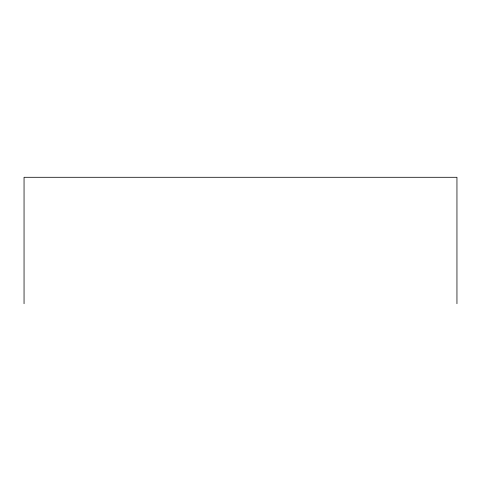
<?xml version="1.0" encoding="UTF-8"?>
<svg xmlns="http://www.w3.org/2000/svg" width="481" height="481" viewBox="0 0 481 481"><rect width="100%" height="100%" fill="white"/><g stroke="black" fill="none" stroke-linecap="round" stroke-linejoin="round"><path stroke-width="0.72" d="M456.95 303.709L456.95 177.291L24.05 177.291L24.05 303.709"/></g></svg>
